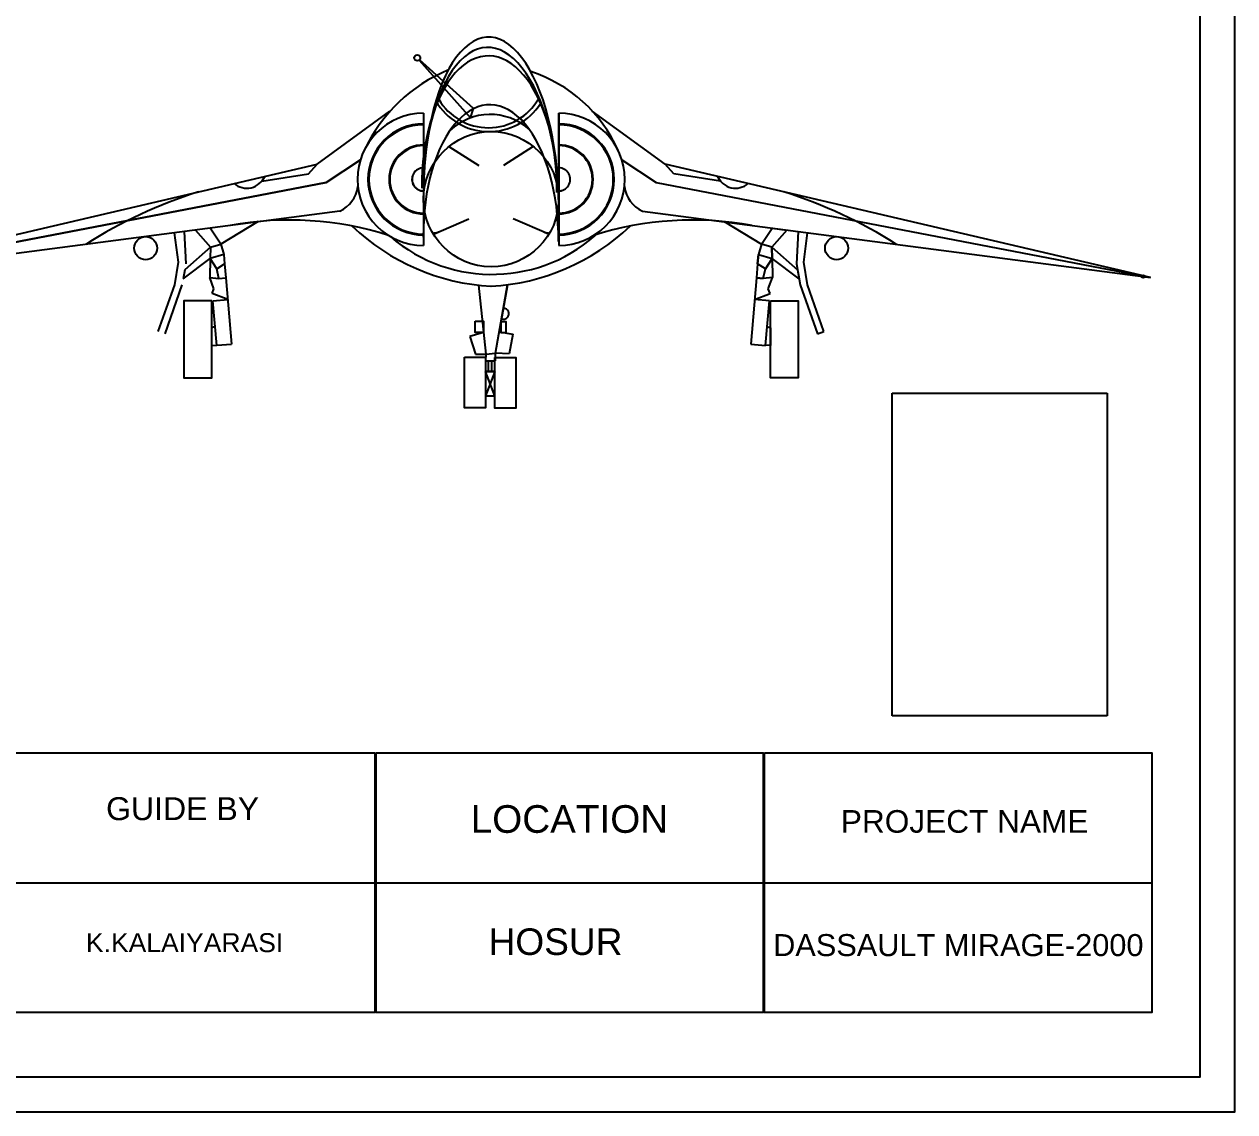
# Model space of a CAD drawing. Header units: feet. Extents: x 0 to 688502, y 0 to 2065459.
# Drawn here: x 4.93 to 11.89, y -0.2 to 6.05 of the extents above; entities that cross this region are included whole.
import ezdxf

# ---------------------------------------------------------------- set-up
doc = ezdxf.new("R2010")
doc.units = ezdxf.units.FT
doc.styles.get("Standard").update_dxf_attribs({"font": 'arial.ttf'})
picture_1 = doc.add_image_def('image2.jpeg', size_in_pixel=(853, 1280))

msp = doc.modelspace()

# ---------------------------------------------------------------- linework, layer by layer
for p, q in [((7.5129, 5.5673), (7.202, 5.8476)), ((7.2006, 5.8462), (7.495, 5.514)), ((6.6139, 5.2483), (7.0321, 5.5521)), ((7.2253, 5.5407), (7.2253, 4.7804)), ((7.495, 5.514), (7.5129, 5.5673)), ((8.0022, 5.0469), (8.0022, 5.5407)), ((8.0022, 5.5407), (8.0022, 4.7804)), ((8.6137, 5.2483), (8.1954, 5.5521)), ((7.3711, 5.3502), (7.5424, 5.2405)), ((7.8565, 5.3502), (7.6851, 5.2405)), ((3.8218, 4.5966), (6.6139, 5.2483)), ((6.5641, 5.1926), (6.6139, 5.2483)), ((6.6657, 5.1435), (6.862, 5.2722)), ((6.862, 5.2722), (6.6657, 5.1435)), ((8.3656, 5.2722), (8.5619, 5.1435)), ((11.4057, 4.5966), (8.6137, 5.2483)), ((8.6635, 5.1926), (8.6137, 5.2483)), ((6.2953, 5.1511), (6.5641, 5.1926)), ((6.3117, 5.1778), (6.2953, 5.1511)), ((8.9323, 5.1511), (8.6635, 5.1926)), ((8.9159, 5.1778), (8.9323, 5.1511)), ((3.8218, 4.5966), (6.6657, 5.1435)), ((6.6657, 5.1435), (3.8218, 4.5966)), ((8.5619, 5.1435), (11.4057, 4.5966)), ((6.7441, 4.9776), (3.8218, 4.5966)), ((8.4834, 4.9776), (11.4057, 4.5966)), ((6.0594, 4.7885), (5.9974, 4.8803)), ((6.2741, 4.9181), (6.0594, 4.7885)), ((7.2816, 4.8456), (7.4864, 4.9348)), ((7.946, 4.8456), (7.7412, 4.9348)), ((8.9535, 4.9181), (9.1681, 4.7885)), ((9.1681, 4.7885), (9.2301, 4.8803)), ((9.2301, 4.8803), (9.3142, 4.8693)), ((5.8158, 4.6849), (5.7937, 4.8537)), ((5.8482, 4.8608), (5.8579, 4.6745)), ((5.9134, 4.8693), (5.9995, 4.771)), ((9.3142, 4.8693), (9.228, 4.771)), ((9.3793, 4.8608), (9.3696, 4.6745)), ((9.4118, 4.6849), (9.4338, 4.8537)), ((5.9995, 4.771), (5.8517, 4.64)), ((5.9995, 4.771), (5.9984, 4.7061)), ((5.9995, 4.771), (6.0594, 4.7885)), ((6.0594, 4.7885), (6.0768, 4.7289)), ((9.1681, 4.7885), (9.1507, 4.7289)), ((9.228, 4.771), (9.1681, 4.7885)), ((9.2291, 4.7061), (9.228, 4.771)), ((9.228, 4.771), (9.2291, 4.7061)), ((9.228, 4.771), (9.3759, 4.64)), ((5.7944, 4.5552), (5.8158, 4.6849)), ((5.8423, 4.5881), (5.9984, 4.7061)), ((5.9984, 4.7061), (5.9966, 4.5964)), ((6.0768, 4.7289), (5.9984, 4.7061)), ((6.037, 4.6463), (5.9984, 4.7061)), ((6.037, 4.6463), (6.0814, 4.675)), ((6.0768, 4.7289), (6.0814, 4.675)), ((6.0814, 4.675), (6.0883, 4.5946)), ((9.1461, 4.675), (9.1392, 4.5946)), ((9.1461, 4.675), (9.1507, 4.7289)), ((9.1507, 4.7289), (9.1461, 4.675)), ((9.1906, 4.6463), (9.1461, 4.675)), ((9.1507, 4.7289), (9.2291, 4.7061)), ((9.2291, 4.7061), (9.1906, 4.6463)), ((9.1906, 4.6463), (9.2291, 4.7061)), ((9.2291, 4.7061), (9.231, 4.5964)), ((9.3853, 4.5881), (9.2291, 4.7061)), ((9.3696, 4.6745), (9.3914, 4.5543)), ((9.4332, 4.5552), (9.4118, 4.6849)), ((5.8517, 4.64), (5.8423, 4.5881)), ((5.9966, 4.5964), (6.049, 4.5912)), ((6.0198, 4.5314), (5.9966, 4.5964)), ((6.049, 4.5912), (6.037, 4.6463)), ((6.049, 4.5912), (6.0883, 4.5946)), ((6.0883, 4.5946), (6.121, 4.2132)), ((9.1392, 4.5946), (9.1066, 4.2132)), ((9.1392, 4.5946), (9.1785, 4.5912)), ((9.1785, 4.5912), (9.1392, 4.5946)), ((9.1785, 4.5912), (9.1906, 4.6463)), ((9.231, 4.5964), (9.1785, 4.5912)), ((9.2077, 4.5314), (9.231, 4.5964)), ((9.3759, 4.64), (9.3853, 4.5881)), ((5.6999, 4.2856), (5.7944, 4.5552)), ((5.8362, 4.5543), (5.7373, 4.2725)), ((6.0095, 4.5041), (6.0198, 4.5314)), ((7.5411, 4.5527), (7.5826, 4.1553)), ((7.6387, 4.1611), (7.7078, 4.5553)), ((7.7078, 4.5553), (7.6604, 4.285)), ((9.218, 4.5041), (9.2077, 4.5314)), ((9.3914, 4.5543), (9.4902, 4.2725)), ((9.5277, 4.2856), (9.4332, 4.5552)), ((6.099, 4.4704), (6.0095, 4.5041)), ((6.0138, 4.4631), (6.099, 4.4704)), ((6.0359, 4.2059), (6.0138, 4.4631)), ((9.1286, 4.4704), (9.218, 4.5041)), ((9.2137, 4.4631), (9.1286, 4.4704)), ((9.1917, 4.2059), (9.2137, 4.4631)), ((6.0265, 4.3153), (6.008, 4.3068)), ((7.5695, 4.2808), (7.4918, 4.2567)), ((7.4918, 4.2567), (7.523, 4.156)), ((7.6604, 4.285), (7.7378, 4.2714)), ((7.7378, 4.2714), (7.7179, 4.1581)), ((9.201, 4.3153), (9.2195, 4.3068)), ((9.2195, 4.3068), (9.2195, 4.206)), ((9.4902, 4.2725), (9.5277, 4.2856)), ((6.008, 4.206), (6.0357, 4.2083)), ((6.0357, 4.2083), (6.121, 4.2132)), ((9.1066, 4.2132), (9.1917, 4.2059)), ((9.2195, 4.206), (9.1919, 4.2083)), ((7.523, 4.156), (7.5826, 4.1553)), ((7.5826, 4.1553), (7.5822, 4.1178)), ((7.5822, 4.1178), (7.6387, 4.1171)), ((7.5826, 4.1553), (7.6387, 4.1611)), ((7.6387, 4.1171), (7.6392, 4.1643)), ((7.7179, 4.1581), (7.6387, 4.1611)), ((7.635, 3.9157), (7.5817, 4.0567)), ((7.5817, 4.0567), (7.635, 4.0567)), ((7.635, 4.0567), (7.5817, 3.9157)), ((7.5817, 3.9157), (7.635, 3.9157)), ((0.2754, 1.1167), (11.4124, 1.1167))]:
    msp.add_line(p, q)
for points in [[(-0.2, -0.2), (11.89, -0.2), (11.89, 16.74), (-0.2, 16.74)], [(0, 0), (11.69, 0), (11.69, 16.54), (0, 16.54)], [(6.008, 4.4626), (5.8474, 4.4626), (5.8474, 4.0206), (6.008, 4.0206)], [(6.008, 4.4626), (5.8474, 4.4626), (5.8474, 4.0206), (6.008, 4.0206)], [(9.2195, 4.4626), (9.3801, 4.4626), (9.3801, 4.0206), (9.2195, 4.0206)], [(7.5221, 4.3451), (7.5695, 4.3451), (7.5695, 4.2808), (7.5221, 4.2808)], [(7.6706, 4.3434), (7.6991, 4.3434), (7.6991, 4.2782), (7.6706, 4.2782)], [(7.4614, 4.1385), (7.5817, 4.1385), (7.5817, 3.8482), (7.4614, 3.8482)], [(7.5992, 4.1176), (7.6169, 4.1176), (7.6169, 4.0555), (7.5992, 4.0555)], [(7.5817, 4.0567), (7.635, 4.0567), (7.635, 4.0567), (7.5817, 4.0567)], [(4.7186, 1.8635), (6.9444, 1.8635), (6.9444, 0.3699), (4.7186, 0.3699)], [(6.9527, 1.8635), (9.1784, 1.8635), (9.1784, 0.3699), (6.9527, 0.3699)], [(9.1867, 1.8635), (11.4124, 1.8635), (11.4124, 0.3699), (9.1867, 0.3699)]]:
    msp.add_lwpolyline(points, close=True)
msp.add_lwpolyline([(7.635, 4.1362), (7.7549, 4.1362, -0.414214), (7.7552, 4.1359), (7.7552, 3.8459), (7.635, 3.8459)], format="xyb", close=True)
for centre, radius in [((7.1891, 5.8593), 0.0174), ((7.6138, 5.0469), 0.3884), ((5.6274, 4.7652), 0.0663), ((9.6002, 4.7652), 0.0663), ((9.6002, 4.7652), 0.0663), ((11.3632, 4.6021), 0.00816)]:
    msp.add_circle(centre, radius)
for centre, radius, start, end in [((7.7194, 4.9369), 0.9223, 112.40561, 154.97562), ((7.5883, 4.9944), 0.8256, 23.7605, 72.08944), ((7.6016, 5.7874), 0.3522, 209.87718, 327.44042), ((7.5987, 5.7892), 0.3315, 210.2137, 330.19375), ((7.2253, 5.1606), 0.3801, 90, 270), ((7.6089, 5.1962), 0.3376, 48.66773, 133.53762), ((8.0022, 5.1606), 0.3801, 270, 90), ((7.2253, 5.1606), 0.3195, 90, 270), ((7.2253, 5.1606), 0.3163, 90, 270), ((7.2253, 5.1606), 0.3141, 90, 270), ((8.0022, 5.1606), 0.3195, 270, 90), ((8.0022, 5.1606), 0.3163, 270, 90), ((8.0022, 5.1606), 0.3141, 270, 90), ((7.2253, 5.1606), 0.1984, 90, 270), ((7.2253, 5.1606), 0.1941, 90, 270), ((8.0022, 5.1606), 0.1984, 270, 90), ((8.0022, 5.1606), 0.1941, 270, 90), ((7.2253, 5.1606), 0.0667, 90, 272.45675), ((7.2253, 5.1606), 0.0662, 90, 272.52131), ((8.0022, 5.1606), 0.0667, 267.54325, 90), ((8.0022, 5.1606), 0.0662, 267.47869, 90), ((6.2083, 5.2228), 0.1127, 229.80822, 336.47196), ((9.0192, 5.2228), 0.1127, 203.52804, 310.19178), ((6.7669, 2.4477), 2.7703, 107.56044, 122.38855), ((6.6657, 5.1435), 0.1835, 295.30267, 352.29235), ((8.5619, 5.1435), 0.1835, 187.70765, 244.69733), ((8.4606, 2.4477), 2.7703, 57.61145, 72.43956), ((6.4551, 3.0623), 1.8647, 72.22149, 100.549), ((7.6818, 5.8012), 1.2564, 226.36365, 266.9297), ((7.5457, 5.8012), 1.2564, 273.0703, 313.63635), ((8.7725, 3.0623), 1.8647, 79.451, 107.77851), ((7.6198, 5.511), 0.8965, 229.27742, 313.99383), ((7.2253, 5.1606), 0.3141, 279.7217, 285.70951), ((7.2253, 5.1606), 0.3163, 279.86719, 283.28436), ((8.0022, 5.1606), 0.3141, 254.29049, 260.2783), ((8.0022, 5.1606), 0.3163, 256.71564, 260.13281), ((8.0022, 5.1606), 0.3195, 259.56815, 259.9076), ((7.6837, 4.3883), 0.0318, 250.82592, 89.27537)]:
    msp.add_arc(centre, radius, start, end)
for centre, major_axis, ratio, start_param, end_param in [((7.6138, 5.0469), (-0.0174, 0.9316), 0.416875, 4.627062, 7.84991), ((7.6138, 5.0469), (-0.0247, 0.8726), 0.444959, 4.591889, 7.847334), ((7.6041, 5.1123), (-0.0086, 0.7585), 0.512058, 4.671149, 7.850852), ((7.6124, 4.831), (-0.0086, 0.7585), 0.512058, 4.671149, 7.850852)]:
    msp.add_ellipse(centre, major_axis=major_axis, ratio=ratio, start_param=start_param, end_param=end_param)

# ---------------------------------------------------------------- texts
for s, height, p in [('GUIDE BY', 0.13184, (5.3998, 1.4768)), ('LOCATION', 0.15906, (7.4963, 1.4038)), ('PROJECT NAME', 0.130114, (9.6248, 1.4043)), ('HOSUR', 0.15268, (7.5989, 0.7017)), ('K.KALAIYARASI', 0.109024, (5.2841, 0.7179)), ('DASSAULT MIRAGE-2000', 0.126416, (9.2355, 0.6951))]:
    msp.add_text(s, height=height).set_placement(p)

# ---------------------------------------------------------------- pictures from other files: only their frames are drawn
image = msp.add_image(picture_1, insert=(9.9192, 2.0763), size_in_units=(1.2366, 1.8556))
image.dxf.flags = 7

doc.saveas('drawing.dxf')
